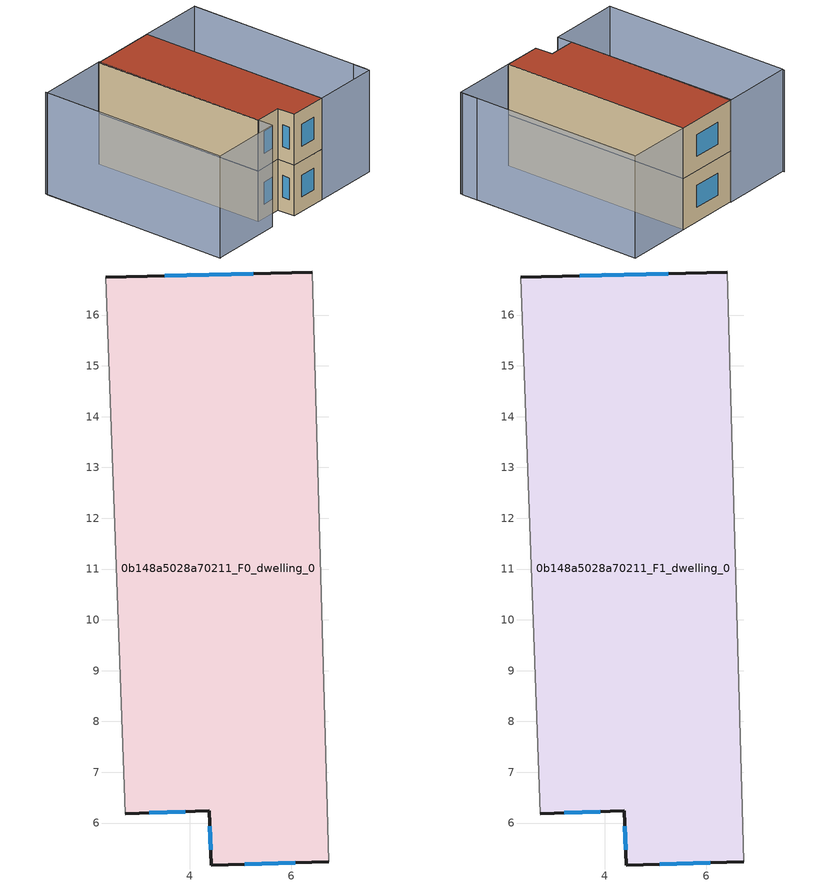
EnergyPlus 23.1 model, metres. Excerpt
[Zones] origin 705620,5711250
0b148a5028a70211_F0_dwelling_0
 floor ground (EU_floor_Construction): 6.41,16.85 6.73,5.23 4.42,5.17 4.39,6.24 2.73,6.19 2.35,16.74 z0
 wall outside (EU_wall_Construction): 6.41,16.85 2.35,16.74 / 2.73,6.19 4.39,6.24 4.42,5.17 6.73,5.23 z0:3
 wall adiabatic (EU_wall_Construction): 6.73,5.23 6.41,16.85 / 2.35,16.74 2.73,6.19 z0:3
 window (EU_Window_Construction): 5.25,16.82 3.51,16.77 / 5.08,5.19 6.07,5.22 / 4.4,5.94 4.41,5.48 / 3.2,6.2 3.91,6.23 z0.85:2.15
0b148a5028a70211_F1_dwelling_0
 floor to 0b148a5028a70211_F0_dwelling_0 (EU_floor_Construction): 6.41,16.85 6.73,5.23 4.42,5.17 4.39,6.24 2.73,6.19 2.35,16.74 z3
 wall outside (EU_wall_Construction): 6.41,16.85 2.35,16.74 / 2.73,6.19 4.39,6.24 4.42,5.17 6.73,5.23 z3:6
 wall adiabatic (EU_wall_Construction): 6.73,5.23 6.41,16.85 / 2.35,16.74 2.73,6.19 z3:6
 window (EU_Window_Construction): 5.25,16.82 3.51,16.77 / 5.08,5.19 6.07,5.22 / 4.4,5.94 4.41,5.48 / 3.2,6.2 3.91,6.23 z3.85:5.15
 roof outside (EU_roof_Construction): 6.73,5.23 6.41,16.85 2.35,16.74 2.73,6.19 4.39,6.24 4.42,5.17 z6
shading: -2,16.73 -1.67,5.11 / 10.77,5.49 10.41,16.96 / -1.67,5.13 -2,16.63 / -2,16.63 2.43,16.76 / 2.43,16.76 2.75,5.25 / 2.75,5.25 -1.67,5.13 / 6.73,5.23 6.41,16.85 / 6.41,16.85 10.44,16.96 / 10.44,16.96 10.77,5.34 / 10.77,5.34 6.73,5.23 z0:6
[Building]
EU S2 Campaign: North Axis=0; Terrain=City; Solar Distribution=FullExterior
[Site:Location]
London: Latitude=51.5; Longitude=-0.5; Time Zone=0; Elevation=25
[SizingPeriod:WeatherFileDays]
AnnualSizingPeriod: Begin Month=1; Begin Day of Month=1; End Month=12; End Day of Month=31; Day of Week for Start Day=Monday; Use Weather File Daylight Saving Period=No; Use Weather File Rain and Snow Indicators=No
[MATERIAL]
EU_InternalMass_Material: Roughness=MediumRough; Thickness=0.1; Conductivity=1; Density=1800; Specific Heat=900; Thermal Absorptance=0.9; Solar Absorptance=0.7; Visible Absorptance=0.7
[MATERIAL:NOMASS] Roughness=MediumRough; Thermal Absorptance=0.9; Solar Absorptance=0.7; Visible Absorptance=0.7
Name | Thermal Resistance
EU_wall_NoMass | 0.71061
EU_roof_NoMass | 2.41608
EU_floor_NoMass | 1.75078
[WINDOWMATERIAL:SIMPLEGLAZINGSYSTEM]
EU_Window_SimpleGlazing: UFactor=2.64892; Solar Heat Gain Coefficient=0.76; Visible Transmittance=0.76
[CONSTRUCTION]
EU_wall_Construction: EU_wall_NoMass
EU_roof_Construction: EU_roof_NoMass
EU_floor_Construction: EU_floor_NoMass
EU_Window_Construction: EU_Window_SimpleGlazing
EU_InternalMass_Construction: EU_InternalMass_Material
[ZONE] Type=1; Multiplier=1; Ceiling Height=autocalculate; Floor Area=autocalculate; Part of Total Floor Area=Yes
Name | Volume
0b148a5028a70211_F0_dwelling_0 | 134.665
0b148a5028a70211_F1_dwelling_0 | 134.666
[INTERNALMASS] Construction=EU_InternalMass_Construction; Surface Area=44.8882
Name | Zone or ZoneList
0b148a5028a70211_F0_dwelling_0_EU_InternalMass | 0b148a5028a70211_F0_dwelling_0
0b148a5028a70211_F1_dwelling_0_EU_InternalMass | 0b148a5028a70211_F1_dwelling_0
[OTHEREQUIPMENT] Fuel Type=Electricity; Design Level Calculation Method=Watts/Area; Power per Zone Floor Area=1; Fraction Latent=0; Fraction Radiant=0; Fraction Lost=0; Carbon Dioxide Generation Rate=0; EndUse Subcategory=EU_Step8_InternalGains
Name | Zone or ZoneList or Space or SpaceList | Schedule
EU_Step8_InternalGain_0b148a5028a70211_F0_dwelling_0_f000 | 0b148a5028a70211_F0_dwelling_0 | EU_Step8_GainSchedule_0b148a5028a70211_F0_dwelling_0_f000
EU_Step8_InternalGain_0b148a5028a70211_F1_dwelling_0_f000 | 0b148a5028a70211_F1_dwelling_0 | EU_Step8_GainSchedule_0b148a5028a70211_F1_dwelling_0_f000
[ZONEVENTILATION:DESIGNFLOWRATE] Schedule=EU_AlwaysOn; Design Flow Rate Calculation Method=AirChanges/Hour; Air Changes per Hour=0.496673; Ventilation Type=Natural; Fan Pressure Rise=0; Fan Total Efficiency=1; Constant Term Coefficient=1; Temperature Term Coefficient=0; Velocity Term Coefficient=0; Velocity Squared Term Coefficient=0; Minimum Indoor Temperature=-100; Maximum Indoor Temperature=100; Delta Temperature=-100; Minimum Outdoor Temperature=-100; Maximum Outdoor Temperature=100; Maximum Wind Speed=40
Name | Zone or ZoneList or Space or SpaceList
EU_ConstantAir_0b148a5028a70211_F0_dwelling_0 | 0b148a5028a70211_F0_dwelling_0
EU_ConstantAir_0b148a5028a70211_F1_dwelling_0 | 0b148a5028a70211_F1_dwelling_0
[HVACTEMPLATE:THERMOSTAT] Constant Heating Setpoint=20; Constant Cooling Setpoint=50
EU_HeatOnly_0b148a5028a70211_F0_dwelling_0; EU_HeatOnly_0b148a5028a70211_F1_dwelling_0
[HVACTEMPLATE:ZONE:IDEALLOADSAIRSYSTEM] System Availability Schedule=EU_AlwaysOn; Maximum Heating Supply Air Temperature=50; Minimum Cooling Supply Air Temperature=13; Maximum Heating Supply Air Humidity Ratio=0.0156; Minimum Cooling Supply Air Humidity Ratio=0.0077; Heating Limit=NoLimit; Cooling Limit=NoLimit; Heating Availability Schedule=EU_AlwaysOn; Cooling Availability Schedule=EU_CoolingOff; Dehumidification Control Type=ConstantSensibleHeatRatio; Cooling Sensible Heat Ratio=0.7; Dehumidification Setpoint=60; Humidification Control Type=None; Humidification Setpoint=30; Outdoor Air Method=None; Outdoor Air Flow Rate per Person=0.00944; Outdoor Air Flow Rate per Zone Floor Area=0; Outdoor Air Flow Rate per Zone=0; Demand Controlled Ventilation Type=None; Outdoor Air Economizer Type=NoEconomizer; Heat Recovery Type=None; Sensible Heat Recovery Effectiveness=0.7; Latent Heat Recovery Effectiveness=0.65
Name | Template Thermostat
0b148a5028a70211_F0_dwelling_0 | EU_HeatOnly_0b148a5028a70211_F0_dwelling_0
0b148a5028a70211_F1_dwelling_0 | EU_HeatOnly_0b148a5028a70211_F1_dwelling_0
[SIZING:ZONE] Zone Cooling Design Supply Air Temperature Input Method=SupplyAirTemperature; Zone Cooling Design Supply Air Temperature=13; Zone Heating Design Supply Air Temperature Input Method=SupplyAirTemperature; Zone Heating Design Supply Air Temperature=50; Zone Cooling Design Supply Air Humidity Ratio=0.008; Zone Heating Design Supply Air Humidity Ratio=0.008; Cooling Design Air Flow Method=DesignDay; Cooling Design Air Flow Rate=0; Cooling Minimum Air Flow per Zone Floor Area=0.000762; Cooling Minimum Air Flow=0; Cooling Minimum Air Flow Fraction=0.2; Heating Design Air Flow Method=DesignDay; Heating Design Air Flow Rate=0; Heating Maximum Air Flow per Zone Floor Area=0.002032; Heating Maximum Air Flow=0.141576; Heating Maximum Air Flow Fraction=0.3; Account for Dedicated Outdoor Air System=No; Dedicated Outdoor Air System Control Strategy=NeutralSupplyAir; Dedicated Outdoor Air Low Setpoint Temperature for Design=autosize; Dedicated Outdoor Air High Setpoint Temperature for Design=autosize; Zone Load Sizing Method=Sensible Load Only No Latent Load; Zone Latent Cooling Design Supply Air Humidity Ratio Input Method=HumidityRatioDifference; Zone Cooling Design Supply Air Humidity Ratio Difference=0.005; Zone Latent Heating Design Supply Air Humidity Ratio Input Method=HumidityRatioDifference; Zone Humidification Design Supply Air Humidity Ratio Difference=0.005
0b148a5028a70211_F0_dwelling_0; 0b148a5028a70211_F1_dwelling_0
[SCHEDULE:CONSTANT]
Name | Hourly Value
EU_AlwaysOn | 1
EU_CoolingOff | 0
[SCHEDULE:FILE] Column Number=1; Rows to Skip at Top=0; Number of Hours of Data=8760; Column Separator=Comma; Interpolate to Timestep=No; Minutes per Item=60; Adjust Schedule for Daylight Savings=Yes
Name | File
EU_Step8_GainSchedule_0b148a5028a70211_F0_dwelling_0_f000 | ../../schedules/0b148a5028a70211/0b148a5028a70211_F0_dwelling_0_f000_gain.csv
EU_Step8_GainSchedule_0b148a5028a70211_F1_dwelling_0_f000 | ../../schedules/0b148a5028a70211/0b148a5028a70211_F1_dwelling_0_f000_gain.csv
